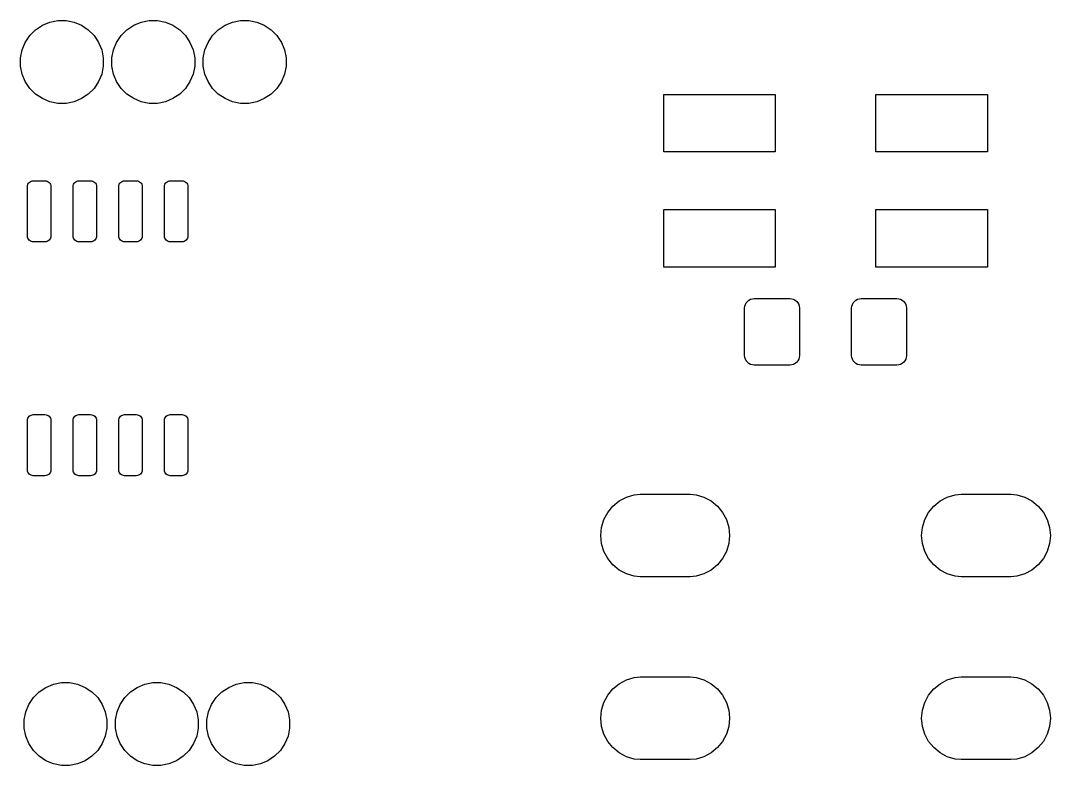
# Model space of a CAD drawing. Extents: x 1.7 to 59.3, y 2.1 to 22.9.
# Drawn here: x 30.62 to 59.25, y 2.15 to 22.85 of the extents above; entities that cross this region are included whole.
import ezdxf

# ---------------------------------------------------------------- set-up
doc = ezdxf.new("R2010")
doc.units = 0
doc.layers.add('BLACK', color=7, linetype='CONTINUOUS')

msp = doc.modelspace()

# ---------------------------------------------------------------- linework, layer by layer
at = {"layer": 'BLACK', "linetype": 'CONTINUOUS'}
for p, q in [((31.0369, 22.5933), (31.2253, 22.7191)), ((31.2253, 22.7191), (31.4346, 22.8058)), ((31.4346, 22.8058), (31.6567, 22.85)), ((31.6567, 22.85), (31.8833, 22.85)), ((31.8833, 22.85), (32.1054, 22.8058)), ((32.1054, 22.8058), (32.3147, 22.7191)), ((32.3147, 22.7191), (32.5031, 22.5933)), ((33.5769, 22.5933), (33.7653, 22.7191)), ((33.7653, 22.7191), (33.9746, 22.8058)), ((33.9746, 22.8058), (34.1967, 22.85)), ((34.1967, 22.85), (34.4233, 22.85)), ((34.4233, 22.85), (34.6454, 22.8058)), ((34.6454, 22.8058), (34.8547, 22.7191)), ((34.8547, 22.7191), (35.0431, 22.5933)), ((36.1169, 22.5933), (36.3053, 22.7191)), ((36.3053, 22.7191), (36.5146, 22.8058)), ((36.5146, 22.8058), (36.7367, 22.85)), ((36.7367, 22.85), (36.9633, 22.85)), ((36.9633, 22.85), (37.1854, 22.8058)), ((37.1854, 22.8058), (37.3947, 22.7191)), ((37.3947, 22.7191), (37.5831, 22.5933)), ((30.7509, 22.2447), (30.8767, 22.4331)), ((30.8767, 22.4331), (31.0369, 22.5933)), ((32.5031, 22.5933), (32.6633, 22.4331)), ((32.6633, 22.4331), (32.7891, 22.2447)), ((33.2909, 22.2447), (33.4167, 22.4331)), ((33.4167, 22.4331), (33.5769, 22.5933)), ((35.0431, 22.5933), (35.2033, 22.4331)), ((35.2033, 22.4331), (35.3291, 22.2447)), ((35.8309, 22.2447), (35.9567, 22.4331)), ((35.9567, 22.4331), (36.1169, 22.5933)), ((37.5831, 22.5933), (37.7433, 22.4331)), ((37.7433, 22.4331), (37.8691, 22.2447)), ((30.6642, 22.0354), (30.7509, 22.2447)), ((32.7891, 22.2447), (32.8758, 22.0354)), ((33.2042, 22.0354), (33.2909, 22.2447)), ((35.3291, 22.2447), (35.4158, 22.0354)), ((35.7442, 22.0354), (35.8309, 22.2447)), ((37.8691, 22.2447), (37.9558, 22.0354)), ((30.62, 21.8133), (30.6642, 22.0354)), ((30.62, 21.5867), (30.62, 21.8133)), ((32.8758, 22.0354), (32.92, 21.8133)), ((32.92, 21.8133), (32.92, 21.5867)), ((33.16, 21.8133), (33.2042, 22.0354)), ((33.16, 21.5867), (33.16, 21.8133)), ((35.4158, 22.0354), (35.46, 21.8133)), ((35.46, 21.8133), (35.46, 21.5867)), ((35.7, 21.8133), (35.7442, 22.0354)), ((35.7, 21.5867), (35.7, 21.8133)), ((37.9558, 22.0354), (38, 21.8133)), ((38, 21.8133), (38, 21.5867)), ((30.6642, 21.3646), (30.62, 21.5867)), ((32.92, 21.5867), (32.8758, 21.3646)), ((33.2042, 21.3646), (33.16, 21.5867)), ((35.46, 21.5867), (35.4158, 21.3646)), ((35.7442, 21.3646), (35.7, 21.5867)), ((38, 21.5867), (37.9558, 21.3646)), ((30.7509, 21.1553), (30.6642, 21.3646)), ((32.8758, 21.3646), (32.7891, 21.1553)), ((33.2909, 21.1553), (33.2042, 21.3646)), ((35.4158, 21.3646), (35.3291, 21.1553)), ((35.8309, 21.1553), (35.7442, 21.3646)), ((37.9558, 21.3646), (37.8691, 21.1553)), ((30.8767, 20.9669), (30.7509, 21.1553)), ((31.0369, 20.8067), (30.8767, 20.9669)), ((32.6633, 20.9669), (32.5031, 20.8067)), ((32.7891, 21.1553), (32.6633, 20.9669)), ((33.4167, 20.9669), (33.2909, 21.1553)), ((33.5769, 20.8067), (33.4167, 20.9669)), ((35.2033, 20.9669), (35.0431, 20.8067)), ((35.3291, 21.1553), (35.2033, 20.9669)), ((35.9567, 20.9669), (35.8309, 21.1553)), ((36.1169, 20.8067), (35.9567, 20.9669)), ((37.7433, 20.9669), (37.5831, 20.8067)), ((37.8691, 21.1553), (37.7433, 20.9669)), ((31.2253, 20.6809), (31.0369, 20.8067)), ((31.4346, 20.5942), (31.2253, 20.6809)), ((32.3147, 20.6809), (32.1054, 20.5942)), ((32.5031, 20.8067), (32.3147, 20.6809)), ((33.7653, 20.6809), (33.5769, 20.8067)), ((33.9746, 20.5942), (33.7653, 20.6809)), ((34.8547, 20.6809), (34.6454, 20.5942)), ((35.0431, 20.8067), (34.8547, 20.6809)), ((36.3053, 20.6809), (36.1169, 20.8067)), ((36.5146, 20.5942), (36.3053, 20.6809)), ((37.3947, 20.6809), (37.1854, 20.5942)), ((37.5831, 20.8067), (37.3947, 20.6809)), ((48.5, 19.2), (48.5, 20.8)), ((48.5, 20.8), (51.6, 20.8)), ((51.6, 20.8), (51.6, 19.2)), ((54.4, 19.2), (54.4, 20.8)), ((54.4, 20.8), (57.5, 20.8)), ((57.5, 20.8), (57.5, 19.2)), ((31.6567, 20.55), (31.4346, 20.5942)), ((31.8833, 20.55), (31.6567, 20.55)), ((32.1054, 20.5942), (31.8833, 20.55)), ((34.1967, 20.55), (33.9746, 20.5942)), ((34.4233, 20.55), (34.1967, 20.55)), ((34.6454, 20.5942), (34.4233, 20.55)), ((36.7367, 20.55), (36.5146, 20.5942)), ((36.9633, 20.55), (36.7367, 20.55)), ((37.1854, 20.5942), (36.9633, 20.55)), ((51.6, 19.2), (48.5, 19.2)), ((57.5, 19.2), (54.4, 19.2)), ((30.8224, 18.2997), (30.8374, 18.3278)), ((30.8374, 18.3278), (30.8576, 18.3524)), ((30.8576, 18.3524), (30.8822, 18.3726)), ((30.8822, 18.3726), (30.9103, 18.3876)), ((30.9103, 18.3876), (30.9408, 18.3969)), ((30.9408, 18.3969), (30.9725, 18.4)), ((30.9725, 18.4), (31.2975, 18.4)), ((31.2975, 18.4), (31.3292, 18.3969)), ((31.3292, 18.3969), (31.3597, 18.3876)), ((31.3597, 18.3876), (31.3878, 18.3726)), ((31.3878, 18.3726), (31.4124, 18.3524)), ((31.4124, 18.3524), (31.4326, 18.3278)), ((31.4326, 18.3278), (31.4476, 18.2997)), ((32.0924, 18.2997), (32.1074, 18.3278)), ((32.1074, 18.3278), (32.1276, 18.3524)), ((32.1276, 18.3524), (32.1522, 18.3726)), ((32.1522, 18.3726), (32.1803, 18.3876)), ((32.1803, 18.3876), (32.2108, 18.3969)), ((32.2108, 18.3969), (32.2425, 18.4)), ((32.2425, 18.4), (32.5675, 18.4)), ((32.5675, 18.4), (32.5992, 18.3969)), ((32.5992, 18.3969), (32.6297, 18.3876)), ((32.6297, 18.3876), (32.6578, 18.3726)), ((32.6578, 18.3726), (32.6824, 18.3524)), ((32.6824, 18.3524), (32.7026, 18.3278)), ((32.7026, 18.3278), (32.7176, 18.2997)), ((33.3624, 18.2997), (33.3774, 18.3278)), ((33.3774, 18.3278), (33.3976, 18.3524)), ((33.3976, 18.3524), (33.4222, 18.3726)), ((33.4222, 18.3726), (33.4503, 18.3876)), ((33.4503, 18.3876), (33.4808, 18.3969)), ((33.4808, 18.3969), (33.5125, 18.4)), ((33.5125, 18.4), (33.8375, 18.4)), ((33.8375, 18.4), (33.8692, 18.3969)), ((33.8692, 18.3969), (33.8997, 18.3876)), ((33.8997, 18.3876), (33.9278, 18.3726)), ((33.9278, 18.3726), (33.9524, 18.3524)), ((33.9524, 18.3524), (33.9726, 18.3278)), ((33.9726, 18.3278), (33.9876, 18.2997)), ((34.6324, 18.2997), (34.6474, 18.3278)), ((34.6474, 18.3278), (34.6676, 18.3524)), ((34.6676, 18.3524), (34.6922, 18.3726)), ((34.6922, 18.3726), (34.7203, 18.3876)), ((34.7203, 18.3876), (34.7508, 18.3969)), ((34.7508, 18.3969), (34.7825, 18.4)), ((34.7825, 18.4), (35.1075, 18.4)), ((35.1075, 18.4), (35.1392, 18.3969)), ((35.1392, 18.3969), (35.1697, 18.3876)), ((35.1697, 18.3876), (35.1978, 18.3726)), ((35.1978, 18.3726), (35.2224, 18.3524)), ((35.2224, 18.3524), (35.2426, 18.3278)), ((35.2426, 18.3278), (35.2576, 18.2997)), ((30.81, 18.2375), (30.8131, 18.2692)), ((30.81, 16.8625), (30.81, 18.2375)), ((30.8131, 18.2692), (30.8224, 18.2997)), ((31.4476, 18.2997), (31.4569, 18.2692)), ((31.4569, 18.2692), (31.46, 18.2375)), ((31.46, 18.2375), (31.46, 16.8625)), ((32.08, 18.2375), (32.0831, 18.2692)), ((32.08, 16.8625), (32.08, 18.2375)), ((32.0831, 18.2692), (32.0924, 18.2997)), ((32.7176, 18.2997), (32.7269, 18.2692)), ((32.7269, 18.2692), (32.73, 18.2375)), ((32.73, 18.2375), (32.73, 16.8625)), ((33.35, 18.2375), (33.3531, 18.2692)), ((33.35, 16.8625), (33.35, 18.2375)), ((33.3531, 18.2692), (33.3624, 18.2997)), ((33.9876, 18.2997), (33.9969, 18.2692)), ((33.9969, 18.2692), (34, 18.2375)), ((34, 18.2375), (34, 16.8625)), ((34.62, 18.2375), (34.6231, 18.2692)), ((34.62, 16.8625), (34.62, 18.2375)), ((34.6231, 18.2692), (34.6324, 18.2997)), ((35.2576, 18.2997), (35.2669, 18.2692)), ((35.2669, 18.2692), (35.27, 18.2375)), ((35.27, 18.2375), (35.27, 16.8625)), ((48.5, 16), (48.5, 17.6)), ((48.5, 17.6), (51.6, 17.6)), ((51.6, 17.6), (51.6, 16)), ((54.4, 16), (54.4, 17.6)), ((54.4, 17.6), (57.5, 17.6)), ((57.5, 17.6), (57.5, 16)), ((30.8131, 16.8308), (30.81, 16.8625)), ((30.8224, 16.8003), (30.8131, 16.8308)), ((30.8374, 16.7722), (30.8224, 16.8003)), ((30.8576, 16.7476), (30.8374, 16.7722)), ((30.8822, 16.7274), (30.8576, 16.7476)), ((30.9103, 16.7124), (30.8822, 16.7274)), ((30.9408, 16.7031), (30.9103, 16.7124)), ((30.9725, 16.7), (30.9408, 16.7031)), ((31.2975, 16.7), (30.9725, 16.7)), ((31.3292, 16.7031), (31.2975, 16.7)), ((31.3597, 16.7124), (31.3292, 16.7031)), ((31.3878, 16.7274), (31.3597, 16.7124)), ((31.4124, 16.7476), (31.3878, 16.7274)), ((31.4326, 16.7722), (31.4124, 16.7476)), ((31.4476, 16.8003), (31.4326, 16.7722)), ((31.4569, 16.8308), (31.4476, 16.8003)), ((31.46, 16.8625), (31.4569, 16.8308)), ((32.0831, 16.8308), (32.08, 16.8625)), ((32.0924, 16.8003), (32.0831, 16.8308)), ((32.1074, 16.7722), (32.0924, 16.8003)), ((32.1276, 16.7476), (32.1074, 16.7722)), ((32.1522, 16.7274), (32.1276, 16.7476)), ((32.1803, 16.7124), (32.1522, 16.7274)), ((32.2108, 16.7031), (32.1803, 16.7124)), ((32.2425, 16.7), (32.2108, 16.7031)), ((32.5675, 16.7), (32.2425, 16.7)), ((32.5992, 16.7031), (32.5675, 16.7)), ((32.6297, 16.7124), (32.5992, 16.7031)), ((32.6578, 16.7274), (32.6297, 16.7124)), ((32.6824, 16.7476), (32.6578, 16.7274)), ((32.7026, 16.7722), (32.6824, 16.7476)), ((32.7176, 16.8003), (32.7026, 16.7722)), ((32.7269, 16.8308), (32.7176, 16.8003)), ((32.73, 16.8625), (32.7269, 16.8308)), ((33.3531, 16.8308), (33.35, 16.8625)), ((33.3624, 16.8003), (33.3531, 16.8308)), ((33.3774, 16.7722), (33.3624, 16.8003)), ((33.3976, 16.7476), (33.3774, 16.7722)), ((33.4222, 16.7274), (33.3976, 16.7476)), ((33.4503, 16.7124), (33.4222, 16.7274)), ((33.4808, 16.7031), (33.4503, 16.7124)), ((33.5125, 16.7), (33.4808, 16.7031)), ((33.8375, 16.7), (33.5125, 16.7)), ((33.8692, 16.7031), (33.8375, 16.7)), ((33.8997, 16.7124), (33.8692, 16.7031)), ((33.9278, 16.7274), (33.8997, 16.7124)), ((33.9524, 16.7476), (33.9278, 16.7274)), ((33.9726, 16.7722), (33.9524, 16.7476)), ((33.9876, 16.8003), (33.9726, 16.7722)), ((33.9969, 16.8308), (33.9876, 16.8003)), ((34, 16.8625), (33.9969, 16.8308)), ((34.6231, 16.8308), (34.62, 16.8625)), ((34.6324, 16.8003), (34.6231, 16.8308)), ((34.6474, 16.7722), (34.6324, 16.8003)), ((34.6676, 16.7476), (34.6474, 16.7722)), ((34.6922, 16.7274), (34.6676, 16.7476)), ((34.7203, 16.7124), (34.6922, 16.7274)), ((34.7508, 16.7031), (34.7203, 16.7124)), ((34.7825, 16.7), (34.7508, 16.7031)), ((35.1075, 16.7), (34.7825, 16.7)), ((35.1392, 16.7031), (35.1075, 16.7)), ((35.1697, 16.7124), (35.1392, 16.7031)), ((35.1978, 16.7274), (35.1697, 16.7124)), ((35.2224, 16.7476), (35.1978, 16.7274)), ((35.2426, 16.7722), (35.2224, 16.7476)), ((35.2576, 16.8003), (35.2426, 16.7722)), ((35.2669, 16.8308), (35.2576, 16.8003)), ((35.27, 16.8625), (35.2669, 16.8308)), ((51.6, 16), (48.5, 16)), ((57.5, 16), (54.4, 16)), ((50.75, 14.8575), (50.7551, 14.9097)), ((50.7551, 14.9097), (50.7704, 14.9598)), ((50.7704, 14.9598), (50.7951, 15.0061)), ((50.7951, 15.0061), (50.8284, 15.0466)), ((50.8284, 15.0466), (50.8689, 15.0799)), ((50.8689, 15.0799), (50.9152, 15.1046)), ((50.9152, 15.1046), (50.9653, 15.1199)), ((50.9653, 15.1199), (51.0175, 15.125)), ((51.0175, 15.125), (52.0075, 15.125)), ((52.0075, 15.125), (52.0597, 15.1199)), ((52.0597, 15.1199), (52.1098, 15.1046)), ((52.1098, 15.1046), (52.1561, 15.0799)), ((52.1561, 15.0799), (52.1966, 15.0466)), ((52.1966, 15.0466), (52.2299, 15.0061)), ((52.2299, 15.0061), (52.2546, 14.9598)), ((52.2546, 14.9598), (52.2699, 14.9097)), ((52.2699, 14.9097), (52.275, 14.8575)), ((53.725, 14.8575), (53.7301, 14.9097)), ((53.7301, 14.9097), (53.7454, 14.9598)), ((53.7454, 14.9598), (53.7701, 15.0061)), ((53.7701, 15.0061), (53.8034, 15.0466)), ((53.8034, 15.0466), (53.8439, 15.0799)), ((53.8439, 15.0799), (53.8902, 15.1046)), ((53.8902, 15.1046), (53.9403, 15.1199)), ((53.9403, 15.1199), (53.9925, 15.125)), ((53.9925, 15.125), (54.9825, 15.125)), ((54.9825, 15.125), (55.0347, 15.1199)), ((55.0347, 15.1199), (55.0848, 15.1046)), ((55.0848, 15.1046), (55.1311, 15.0799)), ((55.1311, 15.0799), (55.1716, 15.0466)), ((55.1716, 15.0466), (55.2049, 15.0061)), ((55.2049, 15.0061), (55.2296, 14.9598)), ((55.2296, 14.9598), (55.2449, 14.9097)), ((55.2449, 14.9097), (55.25, 14.8575)), ((50.75, 13.5425), (50.75, 14.8575)), ((52.275, 14.8575), (52.275, 13.5425)), ((53.725, 13.5425), (53.725, 14.8575)), ((55.25, 14.8575), (55.25, 13.5425)), ((50.7551, 13.4903), (50.75, 13.5425)), ((50.7704, 13.4402), (50.7551, 13.4903)), ((52.2699, 13.4903), (52.2546, 13.4402)), ((52.275, 13.5425), (52.2699, 13.4903)), ((53.7301, 13.4903), (53.725, 13.5425)), ((53.7454, 13.4402), (53.7301, 13.4903)), ((55.2449, 13.4903), (55.2296, 13.4402)), ((55.25, 13.5425), (55.2449, 13.4903)), ((50.7951, 13.3939), (50.7704, 13.4402)), ((50.8284, 13.3534), (50.7951, 13.3939)), ((50.8689, 13.3201), (50.8284, 13.3534)), ((50.9152, 13.2954), (50.8689, 13.3201)), ((50.9653, 13.2801), (50.9152, 13.2954)), ((51.0175, 13.275), (50.9653, 13.2801)), ((52.0075, 13.275), (51.0175, 13.275)), ((52.0597, 13.2801), (52.0075, 13.275)), ((52.1098, 13.2954), (52.0597, 13.2801)), ((52.1561, 13.3201), (52.1098, 13.2954)), ((52.1966, 13.3534), (52.1561, 13.3201)), ((52.2299, 13.3939), (52.1966, 13.3534)), ((52.2546, 13.4402), (52.2299, 13.3939)), ((53.7701, 13.3939), (53.7454, 13.4402)), ((53.8034, 13.3534), (53.7701, 13.3939)), ((53.8439, 13.3201), (53.8034, 13.3534)), ((53.8902, 13.2954), (53.8439, 13.3201)), ((53.9403, 13.2801), (53.8902, 13.2954)), ((53.9925, 13.275), (53.9403, 13.2801)), ((54.9825, 13.275), (53.9925, 13.275)), ((55.0347, 13.2801), (54.9825, 13.275)), ((55.0848, 13.2954), (55.0347, 13.2801)), ((55.1311, 13.3201), (55.0848, 13.2954)), ((55.1716, 13.3534), (55.1311, 13.3201)), ((55.2049, 13.3939), (55.1716, 13.3534)), ((55.2296, 13.4402), (55.2049, 13.3939)), ((30.81, 11.7375), (30.8131, 11.7692)), ((30.8131, 11.7692), (30.8224, 11.7997)), ((30.8224, 11.7997), (30.8374, 11.8278)), ((30.8374, 11.8278), (30.8576, 11.8524)), ((30.8576, 11.8524), (30.8822, 11.8726)), ((30.8822, 11.8726), (30.9103, 11.8876)), ((30.9103, 11.8876), (30.9408, 11.8969)), ((30.9408, 11.8969), (30.9725, 11.9)), ((30.9725, 11.9), (31.2975, 11.9)), ((31.2975, 11.9), (31.3292, 11.8969)), ((31.3292, 11.8969), (31.3597, 11.8876)), ((31.3597, 11.8876), (31.3878, 11.8726)), ((31.3878, 11.8726), (31.4124, 11.8524)), ((31.4124, 11.8524), (31.4326, 11.8278)), ((31.4326, 11.8278), (31.4476, 11.7997)), ((31.4476, 11.7997), (31.4569, 11.7692)), ((31.4569, 11.7692), (31.46, 11.7375)), ((32.08, 11.7375), (32.0831, 11.7692)), ((32.0831, 11.7692), (32.0924, 11.7997)), ((32.0924, 11.7997), (32.1074, 11.8278)), ((32.1074, 11.8278), (32.1276, 11.8524)), ((32.1276, 11.8524), (32.1522, 11.8726)), ((32.1522, 11.8726), (32.1803, 11.8876)), ((32.1803, 11.8876), (32.2108, 11.8969)), ((32.2108, 11.8969), (32.2425, 11.9)), ((32.2425, 11.9), (32.5675, 11.9)), ((32.5675, 11.9), (32.5992, 11.8969)), ((32.5992, 11.8969), (32.6297, 11.8876)), ((32.6297, 11.8876), (32.6578, 11.8726)), ((32.6578, 11.8726), (32.6824, 11.8524)), ((32.6824, 11.8524), (32.7026, 11.8278)), ((32.7026, 11.8278), (32.7176, 11.7997)), ((32.7176, 11.7997), (32.7269, 11.7692)), ((32.7269, 11.7692), (32.73, 11.7375)), ((33.35, 11.7375), (33.3531, 11.7692)), ((33.3531, 11.7692), (33.3624, 11.7997)), ((33.3624, 11.7997), (33.3774, 11.8278)), ((33.3774, 11.8278), (33.3976, 11.8524)), ((33.3976, 11.8524), (33.4222, 11.8726)), ((33.4222, 11.8726), (33.4503, 11.8876)), ((33.4503, 11.8876), (33.4808, 11.8969)), ((33.4808, 11.8969), (33.5125, 11.9)), ((33.5125, 11.9), (33.8375, 11.9)), ((33.8375, 11.9), (33.8692, 11.8969)), ((33.8692, 11.8969), (33.8997, 11.8876)), ((33.8997, 11.8876), (33.9278, 11.8726)), ((33.9278, 11.8726), (33.9524, 11.8524)), ((33.9524, 11.8524), (33.9726, 11.8278)), ((33.9726, 11.8278), (33.9876, 11.7997)), ((33.9876, 11.7997), (33.9969, 11.7692)), ((33.9969, 11.7692), (34, 11.7375)), ((34.62, 11.7375), (34.6231, 11.7692)), ((34.6231, 11.7692), (34.6324, 11.7997)), ((34.6324, 11.7997), (34.6474, 11.8278)), ((34.6474, 11.8278), (34.6676, 11.8524)), ((34.6676, 11.8524), (34.6922, 11.8726)), ((34.6922, 11.8726), (34.7203, 11.8876)), ((34.7203, 11.8876), (34.7508, 11.8969)), ((34.7508, 11.8969), (34.7825, 11.9)), ((34.7825, 11.9), (35.1075, 11.9)), ((35.1075, 11.9), (35.1392, 11.8969)), ((35.1392, 11.8969), (35.1697, 11.8876)), ((35.1697, 11.8876), (35.1978, 11.8726)), ((35.1978, 11.8726), (35.2224, 11.8524)), ((35.2224, 11.8524), (35.2426, 11.8278)), ((35.2426, 11.8278), (35.2576, 11.7997)), ((35.2576, 11.7997), (35.2669, 11.7692)), ((35.2669, 11.7692), (35.27, 11.7375)), ((30.81, 10.3625), (30.81, 11.7375)), ((31.46, 11.7375), (31.46, 10.3625)), ((32.08, 10.3625), (32.08, 11.7375)), ((32.73, 11.7375), (32.73, 10.3625)), ((33.35, 10.3625), (33.35, 11.7375)), ((34, 11.7375), (34, 10.3625)), ((34.62, 10.3625), (34.62, 11.7375)), ((35.27, 11.7375), (35.27, 10.3625)), ((30.8131, 10.3308), (30.81, 10.3625)), ((30.8224, 10.3003), (30.8131, 10.3308)), ((31.4569, 10.3308), (31.4476, 10.3003)), ((31.46, 10.3625), (31.4569, 10.3308)), ((32.0831, 10.3308), (32.08, 10.3625)), ((32.0924, 10.3003), (32.0831, 10.3308)), ((32.7269, 10.3308), (32.7176, 10.3003)), ((32.73, 10.3625), (32.7269, 10.3308)), ((33.3531, 10.3308), (33.35, 10.3625)), ((33.3624, 10.3003), (33.3531, 10.3308)), ((33.9969, 10.3308), (33.9876, 10.3003)), ((34, 10.3625), (33.9969, 10.3308)), ((34.6231, 10.3308), (34.62, 10.3625)), ((34.6324, 10.3003), (34.6231, 10.3308)), ((35.2669, 10.3308), (35.2576, 10.3003)), ((35.27, 10.3625), (35.2669, 10.3308)), ((30.8374, 10.2722), (30.8224, 10.3003)), ((30.8576, 10.2476), (30.8374, 10.2722)), ((30.8822, 10.2274), (30.8576, 10.2476)), ((30.9103, 10.2124), (30.8822, 10.2274)), ((30.9408, 10.2031), (30.9103, 10.2124)), ((30.9725, 10.2), (30.9408, 10.2031)), ((31.2975, 10.2), (30.9725, 10.2)), ((31.3292, 10.2031), (31.2975, 10.2)), ((31.3597, 10.2124), (31.3292, 10.2031)), ((31.3878, 10.2274), (31.3597, 10.2124)), ((31.4124, 10.2476), (31.3878, 10.2274)), ((31.4326, 10.2722), (31.4124, 10.2476)), ((31.4476, 10.3003), (31.4326, 10.2722)), ((32.1074, 10.2722), (32.0924, 10.3003)), ((32.1276, 10.2476), (32.1074, 10.2722)), ((32.1522, 10.2274), (32.1276, 10.2476)), ((32.1803, 10.2124), (32.1522, 10.2274)), ((32.2108, 10.2031), (32.1803, 10.2124)), ((32.2425, 10.2), (32.2108, 10.2031)), ((32.5675, 10.2), (32.2425, 10.2)), ((32.5992, 10.2031), (32.5675, 10.2)), ((32.6297, 10.2124), (32.5992, 10.2031)), ((32.6578, 10.2274), (32.6297, 10.2124)), ((32.6824, 10.2476), (32.6578, 10.2274)), ((32.7026, 10.2722), (32.6824, 10.2476)), ((32.7176, 10.3003), (32.7026, 10.2722)), ((33.3774, 10.2722), (33.3624, 10.3003)), ((33.3976, 10.2476), (33.3774, 10.2722)), ((33.4222, 10.2274), (33.3976, 10.2476)), ((33.4503, 10.2124), (33.4222, 10.2274)), ((33.4808, 10.2031), (33.4503, 10.2124)), ((33.5125, 10.2), (33.4808, 10.2031)), ((33.8375, 10.2), (33.5125, 10.2)), ((33.8692, 10.2031), (33.8375, 10.2)), ((33.8997, 10.2124), (33.8692, 10.2031)), ((33.9278, 10.2274), (33.8997, 10.2124)), ((33.9524, 10.2476), (33.9278, 10.2274)), ((33.9726, 10.2722), (33.9524, 10.2476)), ((33.9876, 10.3003), (33.9726, 10.2722)), ((34.6474, 10.2722), (34.6324, 10.3003)), ((34.6676, 10.2476), (34.6474, 10.2722)), ((34.6922, 10.2274), (34.6676, 10.2476)), ((34.7203, 10.2124), (34.6922, 10.2274)), ((34.7508, 10.2031), (34.7203, 10.2124)), ((34.7825, 10.2), (34.7508, 10.2031)), ((35.1075, 10.2), (34.7825, 10.2)), ((35.1392, 10.2031), (35.1075, 10.2)), ((35.1697, 10.2124), (35.1392, 10.2031)), ((35.1978, 10.2274), (35.1697, 10.2124)), ((35.2224, 10.2476), (35.1978, 10.2274)), ((35.2426, 10.2722), (35.2224, 10.2476)), ((35.2576, 10.3003), (35.2426, 10.2722)), ((47.0879, 9.35711), (47.263, 9.50082)), ((47.263, 9.50082), (47.4628, 9.6076)), ((47.4628, 9.6076), (47.6796, 9.67336)), ((47.6796, 9.67336), (47.8485, 9.69)), ((47.8485, 9.69), (49.2315, 9.69)), ((49.2315, 9.69), (49.4004, 9.67336)), ((49.4004, 9.67336), (49.6172, 9.6076)), ((49.6172, 9.6076), (49.817, 9.50082)), ((49.817, 9.50082), (49.9921, 9.35711)), ((56.0079, 9.35711), (56.183, 9.50082)), ((56.183, 9.50082), (56.3828, 9.6076)), ((56.3828, 9.6076), (56.5996, 9.67336)), ((56.5996, 9.67336), (56.7685, 9.69)), ((56.7685, 9.69), (58.1515, 9.69)), ((58.1515, 9.69), (58.3204, 9.67336)), ((58.3204, 9.67336), (58.5372, 9.6076)), ((58.5372, 9.6076), (58.737, 9.50082)), ((58.737, 9.50082), (58.9121, 9.35711)), ((46.8374, 8.98222), (46.9442, 9.182)), ((46.9442, 9.182), (47.0879, 9.35711)), ((49.9921, 9.35711), (50.1358, 9.182)), ((50.1358, 9.182), (50.2426, 8.98222)), ((55.7574, 8.98222), (55.8642, 9.182)), ((55.8642, 9.182), (56.0079, 9.35711)), ((58.9121, 9.35711), (59.0558, 9.182)), ((59.0558, 9.182), (59.1626, 8.98222)), ((46.7716, 8.76544), (46.8374, 8.98222)), ((50.2426, 8.98222), (50.3084, 8.76544)), ((55.6916, 8.76544), (55.7574, 8.98222)), ((59.1626, 8.98222), (59.2284, 8.76544)), ((46.7494, 8.54), (46.7716, 8.76544)), ((50.3084, 8.76544), (50.3306, 8.54)), ((55.6694, 8.54), (55.6916, 8.76544)), ((59.2284, 8.76544), (59.2506, 8.54)), ((46.7716, 8.31456), (46.7494, 8.54)), ((46.8374, 8.09779), (46.7716, 8.31456)), ((50.3084, 8.31456), (50.2426, 8.09779)), ((50.3306, 8.54), (50.3084, 8.31456)), ((55.6916, 8.31456), (55.6694, 8.54)), ((55.7574, 8.09779), (55.6916, 8.31456)), ((59.2284, 8.31456), (59.1626, 8.09779)), ((59.2506, 8.54), (59.2284, 8.31456)), ((46.9442, 7.898), (46.8374, 8.09779)), ((50.2426, 8.09779), (50.1358, 7.898)), ((55.8642, 7.898), (55.7574, 8.09779)), ((59.1626, 8.09779), (59.0558, 7.898)), ((47.0879, 7.72289), (46.9442, 7.898)), ((50.1358, 7.898), (49.9921, 7.72289)), ((56.0079, 7.72289), (55.8642, 7.898)), ((59.0558, 7.898), (58.9121, 7.72289)), ((47.263, 7.57918), (47.0879, 7.72289)), ((47.4628, 7.4724), (47.263, 7.57918)), ((47.6796, 7.40664), (47.4628, 7.4724)), ((49.6172, 7.4724), (49.4004, 7.40664)), ((49.817, 7.57918), (49.6172, 7.4724)), ((49.9921, 7.72289), (49.817, 7.57918)), ((56.183, 7.57918), (56.0079, 7.72289)), ((56.3828, 7.4724), (56.183, 7.57918)), ((56.5996, 7.40664), (56.3828, 7.4724)), ((58.5372, 7.4724), (58.3204, 7.40664)), ((58.737, 7.57918), (58.5372, 7.4724)), ((58.9121, 7.72289), (58.737, 7.57918)), ((47.8485, 7.39), (47.6796, 7.40664)), ((49.2315, 7.39), (47.8485, 7.39)), ((49.4004, 7.40664), (49.2315, 7.39)), ((56.7685, 7.39), (56.5996, 7.40664)), ((58.1515, 7.39), (56.7685, 7.39)), ((58.3204, 7.40664), (58.1515, 7.39)), ((47.4628, 4.5276), (47.6796, 4.59336)), ((47.6796, 4.59336), (47.8485, 4.61)), ((47.8485, 4.61), (49.2315, 4.61)), ((49.2315, 4.61), (49.4004, 4.59336)), ((49.4004, 4.59336), (49.6172, 4.5276)), ((56.3828, 4.5276), (56.5996, 4.59336)), ((56.5996, 4.59336), (56.7685, 4.61)), ((56.7685, 4.61), (58.1515, 4.61)), ((58.1515, 4.61), (58.3204, 4.59336)), ((58.3204, 4.59336), (58.5372, 4.5276)), ((31.1369, 4.19326), (31.3253, 4.31912)), ((31.3253, 4.31912), (31.5346, 4.40581)), ((31.5346, 4.40581), (31.7567, 4.45)), ((31.7567, 4.45), (31.9833, 4.45)), ((31.9833, 4.45), (32.2054, 4.40581)), ((32.2054, 4.40581), (32.4147, 4.31912)), ((32.4147, 4.31912), (32.6031, 4.19326)), ((33.6769, 4.19326), (33.8653, 4.31912)), ((33.8653, 4.31912), (34.0746, 4.40581)), ((34.0746, 4.40581), (34.2967, 4.45)), ((34.2967, 4.45), (34.5233, 4.45)), ((34.5233, 4.45), (34.7454, 4.40581)), ((34.7454, 4.40581), (34.9547, 4.31912)), ((34.9547, 4.31912), (35.1431, 4.19326)), ((36.2169, 4.19326), (36.4053, 4.31912)), ((36.4053, 4.31912), (36.6146, 4.40581)), ((36.6146, 4.40581), (36.8367, 4.45)), ((36.8367, 4.45), (37.0633, 4.45)), ((37.0633, 4.45), (37.2854, 4.40581)), ((37.2854, 4.40581), (37.4947, 4.31912)), ((37.4947, 4.31912), (37.6831, 4.19326)), ((47.0879, 4.27711), (47.263, 4.42082)), ((47.263, 4.42082), (47.4628, 4.5276)), ((49.6172, 4.5276), (49.817, 4.42082)), ((49.817, 4.42082), (49.9921, 4.27711)), ((56.0079, 4.27711), (56.183, 4.42082)), ((56.183, 4.42082), (56.3828, 4.5276)), ((58.5372, 4.5276), (58.737, 4.42082)), ((58.737, 4.42082), (58.9121, 4.27711)), ((30.8509, 3.84473), (30.9767, 4.03308)), ((30.9767, 4.03308), (31.1369, 4.19326)), ((32.6031, 4.19326), (32.7633, 4.03308)), ((32.7633, 4.03308), (32.8891, 3.84473)), ((33.3909, 3.84473), (33.5167, 4.03308)), ((33.5167, 4.03308), (33.6769, 4.19326)), ((35.1431, 4.19326), (35.3033, 4.03308)), ((35.3033, 4.03308), (35.4291, 3.84473)), ((35.9309, 3.84473), (36.0567, 4.03308)), ((36.0567, 4.03308), (36.2169, 4.19326)), ((37.6831, 4.19326), (37.8433, 4.03308)), ((37.8433, 4.03308), (37.9691, 3.84473)), ((46.8374, 3.90221), (46.9442, 4.102)), ((46.9442, 4.102), (47.0879, 4.27711)), ((49.9921, 4.27711), (50.1358, 4.102)), ((50.1358, 4.102), (50.2426, 3.90221)), ((55.7574, 3.90221), (55.8642, 4.102)), ((55.8642, 4.102), (56.0079, 4.27711)), ((58.9121, 4.27711), (59.0558, 4.102)), ((59.0558, 4.102), (59.1626, 3.90221)), ((30.7642, 3.63544), (30.8509, 3.84473)), ((32.8891, 3.84473), (32.9758, 3.63544)), ((33.3042, 3.63544), (33.3909, 3.84473)), ((35.4291, 3.84473), (35.5158, 3.63544)), ((35.8442, 3.63544), (35.9309, 3.84473)), ((37.9691, 3.84473), (38.0558, 3.63544)), ((46.7716, 3.68544), (46.8374, 3.90221)), ((50.2426, 3.90221), (50.3084, 3.68544)), ((55.6916, 3.68544), (55.7574, 3.90221)), ((59.1626, 3.90221), (59.2284, 3.68544)), ((30.72, 3.41326), (30.7642, 3.63544)), ((32.9758, 3.63544), (33.02, 3.41326)), ((33.26, 3.41326), (33.3042, 3.63544)), ((35.5158, 3.63544), (35.56, 3.41326)), ((35.8, 3.41326), (35.8442, 3.63544)), ((38.0558, 3.63544), (38.1, 3.41326)), ((46.7494, 3.46), (46.7716, 3.68544)), ((46.7716, 3.23456), (46.7494, 3.46)), ((50.3084, 3.68544), (50.3306, 3.46)), ((50.3306, 3.46), (50.3084, 3.23456)), ((55.6694, 3.46), (55.6916, 3.68544)), ((55.6916, 3.23456), (55.6694, 3.46)), ((59.2284, 3.68544), (59.2506, 3.46)), ((59.2506, 3.46), (59.2284, 3.23456)), ((30.72, 3.18673), (30.72, 3.41326)), ((30.7642, 2.96456), (30.72, 3.18673)), ((33.02, 3.18673), (32.9758, 2.96456)), ((33.02, 3.41326), (33.02, 3.18673)), ((33.26, 3.18673), (33.26, 3.41326)), ((33.3042, 2.96456), (33.26, 3.18673)), ((35.56, 3.18673), (35.5158, 2.96456)), ((35.56, 3.41326), (35.56, 3.18673)), ((35.8, 3.18673), (35.8, 3.41326)), ((35.8442, 2.96456), (35.8, 3.18673)), ((38.1, 3.18673), (38.0558, 2.96456)), ((38.1, 3.41326), (38.1, 3.18673)), ((46.8374, 3.01778), (46.7716, 3.23456)), ((50.3084, 3.23456), (50.2426, 3.01778)), ((55.7574, 3.01778), (55.6916, 3.23456)), ((59.2284, 3.23456), (59.1626, 3.01778)), ((30.8509, 2.75527), (30.7642, 2.96456)), ((32.9758, 2.96456), (32.8891, 2.75527)), ((33.3909, 2.75527), (33.3042, 2.96456)), ((35.5158, 2.96456), (35.4291, 2.75527)), ((35.9309, 2.75527), (35.8442, 2.96456)), ((38.0558, 2.96456), (37.9691, 2.75527)), ((46.9442, 2.818), (46.8374, 3.01778)), ((50.2426, 3.01778), (50.1358, 2.818)), ((55.8642, 2.818), (55.7574, 3.01778)), ((59.1626, 3.01778), (59.0558, 2.818)), ((30.9767, 2.56692), (30.8509, 2.75527)), ((32.8891, 2.75527), (32.7633, 2.56692)), ((33.5167, 2.56692), (33.3909, 2.75527)), ((35.4291, 2.75527), (35.3033, 2.56692)), ((36.0567, 2.56692), (35.9309, 2.75527)), ((37.9691, 2.75527), (37.8433, 2.56692)), ((47.0879, 2.64289), (46.9442, 2.818)), ((47.263, 2.49918), (47.0879, 2.64289)), ((49.9921, 2.64289), (49.817, 2.49918)), ((50.1358, 2.818), (49.9921, 2.64289)), ((56.0079, 2.64289), (55.8642, 2.818)), ((56.183, 2.49918), (56.0079, 2.64289)), ((58.9121, 2.64289), (58.737, 2.49918)), ((59.0558, 2.818), (58.9121, 2.64289)), ((31.1369, 2.40674), (30.9767, 2.56692)), ((31.3253, 2.28088), (31.1369, 2.40674)), ((32.6031, 2.40674), (32.4147, 2.28088)), ((32.7633, 2.56692), (32.6031, 2.40674)), ((33.6769, 2.40674), (33.5167, 2.56692)), ((33.8653, 2.28088), (33.6769, 2.40674)), ((35.1431, 2.40674), (34.9547, 2.28088)), ((35.3033, 2.56692), (35.1431, 2.40674)), ((36.2169, 2.40674), (36.0567, 2.56692)), ((36.4053, 2.28088), (36.2169, 2.40674)), ((37.6831, 2.40674), (37.4947, 2.28088)), ((37.8433, 2.56692), (37.6831, 2.40674)), ((47.4628, 2.3924), (47.263, 2.49918)), ((47.6796, 2.32664), (47.4628, 2.3924)), ((47.8485, 2.31), (47.6796, 2.32664)), ((49.2315, 2.31), (47.8485, 2.31)), ((49.4004, 2.32664), (49.2315, 2.31)), ((49.6172, 2.3924), (49.4004, 2.32664)), ((49.817, 2.49918), (49.6172, 2.3924)), ((56.3828, 2.3924), (56.183, 2.49918)), ((56.5996, 2.32664), (56.3828, 2.3924)), ((56.7685, 2.31), (56.5996, 2.32664)), ((58.1515, 2.31), (56.7685, 2.31)), ((58.3204, 2.32664), (58.1515, 2.31)), ((58.5372, 2.3924), (58.3204, 2.32664)), ((58.737, 2.49918), (58.5372, 2.3924)), ((31.5346, 2.19419), (31.3253, 2.28088)), ((31.7567, 2.15), (31.5346, 2.19419)), ((31.9833, 2.15), (31.7567, 2.15)), ((32.2054, 2.19419), (31.9833, 2.15)), ((32.4147, 2.28088), (32.2054, 2.19419)), ((34.0746, 2.19419), (33.8653, 2.28088)), ((34.2967, 2.15), (34.0746, 2.19419)), ((34.5233, 2.15), (34.2967, 2.15)), ((34.7454, 2.19419), (34.5233, 2.15)), ((34.9547, 2.28088), (34.7454, 2.19419)), ((36.6146, 2.19419), (36.4053, 2.28088)), ((36.8367, 2.15), (36.6146, 2.19419)), ((37.0633, 2.15), (36.8367, 2.15)), ((37.2854, 2.19419), (37.0633, 2.15)), ((37.4947, 2.28088), (37.2854, 2.19419))]:
    msp.add_line(p, q, dxfattribs=at)

doc.saveas('drawing.dxf')
